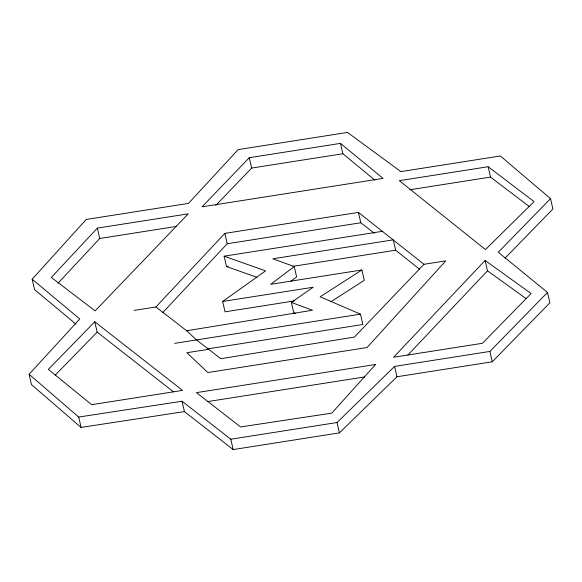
<?xml version="1.0" encoding="UTF-8"?>
<svg xmlns="http://www.w3.org/2000/svg" width="582" height="582" viewBox="0 0 582 582"><rect width="100%" height="100%" fill="white"/><g stroke="black" fill="none" stroke-linecap="round" stroke-linejoin="round"><path stroke-width="0.87" d="M75.951 324.152L34.542 289.574L32.17 279.215L86.194 219.465L188.495 203.394L238.118 149.61L347.498 132.427L400.882 171.61L500.36 155.983L550.528 198.644L552.9 209.003L505.081 258.095M550.528 198.644L498.301 252.261L547.495 292.44L549.874 302.793L492.263 361.793L396.96 376.765L339.401 432.884L233.178 449.573L184.421 411.598L81.08 427.421L31.472 384.615L29.1 374.255L79.785 318.987L32.17 279.215M97.361 228.115L51.34 277.454L95.128 310.875L188.233 213.841L97.361 228.115L99.733 238.475L58.004 283.208M134.122 310.395L155.911 306.969L224.856 233.382L358.425 212.401L423.987 264.293L445.776 260.867L367.06 347.527L207.876 372.538L186.837 352.721L208.632 349.302M162.633 312.687L227.235 243.742L360.796 222.761L374.401 233.302M485.119 260.452L393.628 357.246L482.442 343.293L531.09 293.539L485.119 260.452L487.49 270.805L526.164 298.646M407.829 355.093L487.49 270.805M423.987 264.293L354.394 337.08L220.782 358.687L196.483 339.917L186.662 330.758L155.911 306.969M249.263 157.707L202.078 206.821L383.021 178.398L340.485 143.376L249.263 157.707L251.635 168.067L215.777 205.395M94.771 321.773L48.371 369.374L91.658 404.686L182.53 390.413L94.771 321.773L97.15 332.126L173.487 391.839M55.13 375.23L97.15 332.126M29.1 374.255L78.708 417.061L182.05 401.238L230.807 439.214L337.029 422.525L394.589 366.405L489.891 351.433L547.495 292.44M290.905 281.23L296.616 276.93L294.245 266.571L270.681 284.307L361.895 269.975L364.267 280.335L330.874 301.796M294.07 300.981L225.03 311.828L222.659 301.469L265.596 270.863L224.121 256.189L226.493 266.549L256.968 277.33M295.43 313.407L293.743 312.781L291.371 302.422L313.211 287.239L222.659 301.469M361.895 269.975L320.151 296.798L360.469 314.156L362.841 324.509L207.81 348.865M186.662 330.758L312.469 310.25L291.371 302.422M251.635 168.067L342.856 153.735L374.932 180.144M488.145 166.728L399.332 180.675L485.468 249.554L534.058 201.619L488.145 166.728L490.517 177.081L529.256 206.523M99.733 238.475L176.346 226.434M409.779 189.768L490.517 177.081M224.121 256.189L382.774 231.265M226.493 266.549L228.29 266.265M293.008 266.33L395.629 250.209L419.375 269.095M174.687 343.336L360.469 314.156M207.781 401.58L364.514 376.961M294.245 266.571L272.791 258.779L393.257 239.857L395.629 250.209M489.891 351.433L492.263 361.793M394.589 366.405L396.96 376.765M358.425 212.401L360.796 222.761M340.485 143.376L342.856 153.735M337.029 422.525L339.401 432.884M224.856 233.382L227.235 243.742M230.807 439.214L233.178 449.573M182.05 401.238L184.421 411.598M78.708 417.061L81.08 427.421M375.572 364.492L331.769 413.133L240.57 426.955L196.447 392.632L375.572 364.492"/></g></svg>
